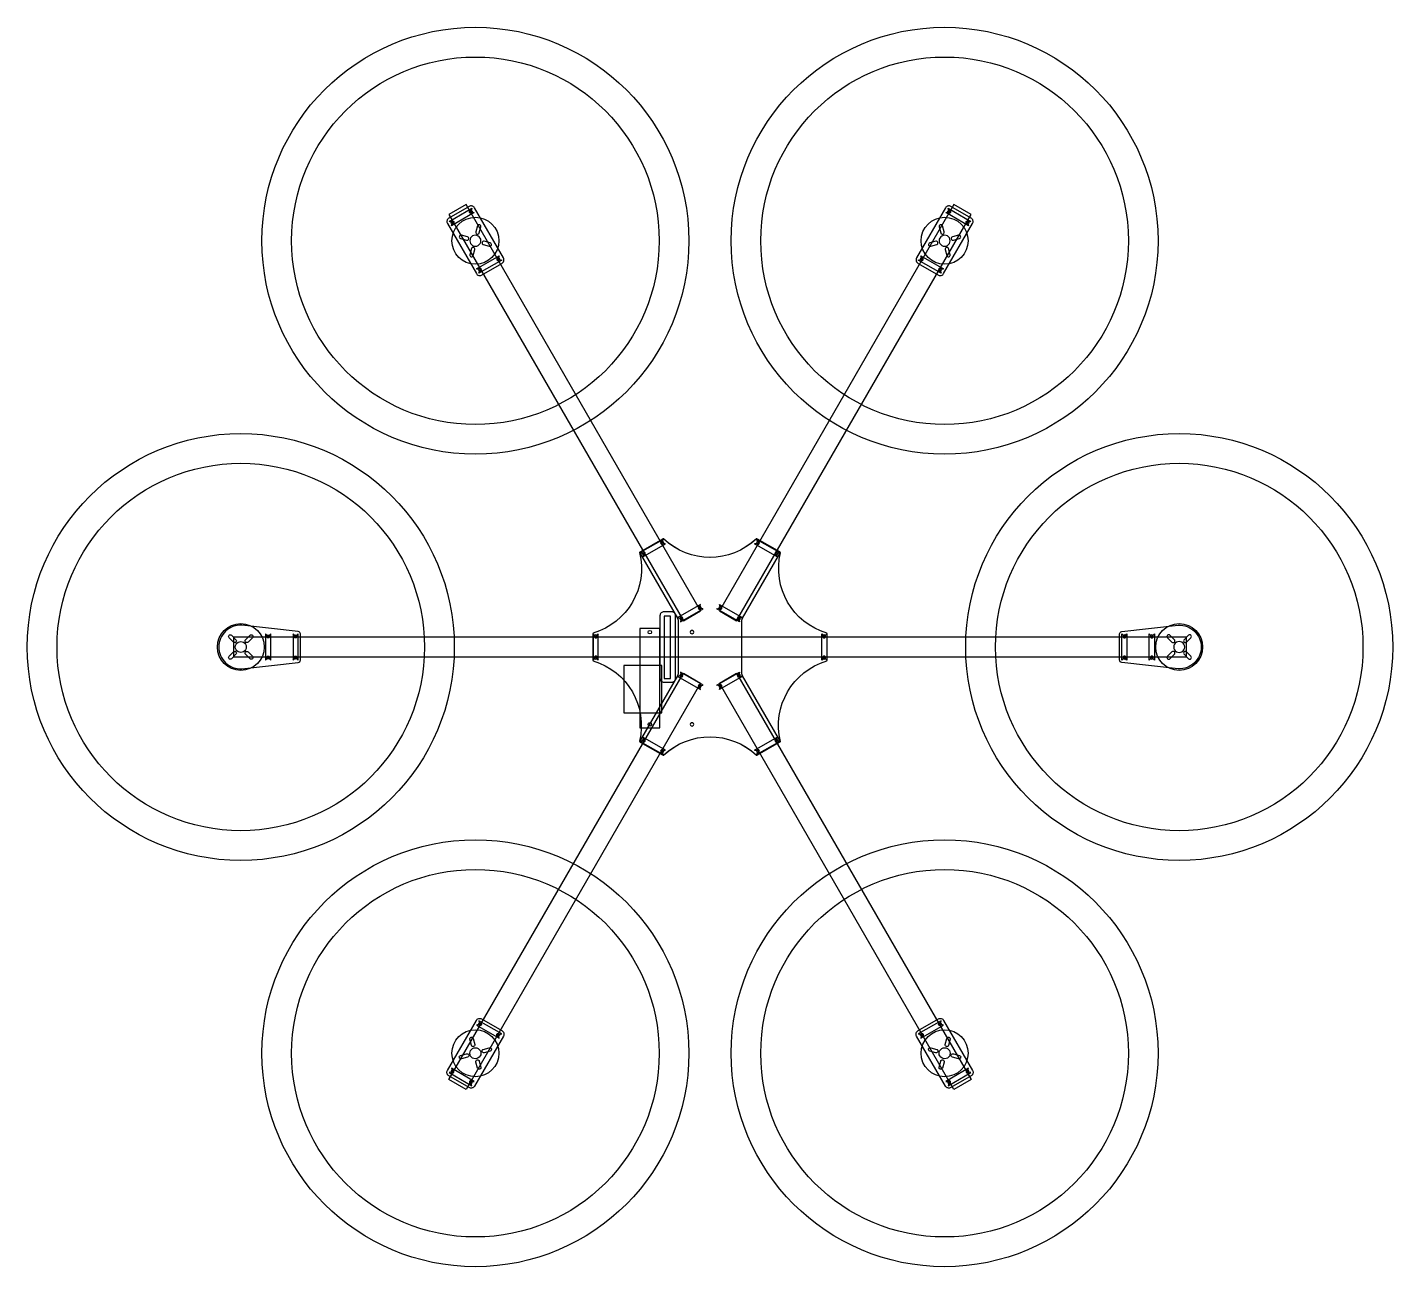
# Model space of a CAD drawing. Header units: millimetres. Extents: x -873 to 873, y -793 to 793.
import ezdxf

# ---------------------------------------------------------------- set-up
doc = ezdxf.new("R2010")
doc.units = ezdxf.units.MM
for name, color, linetype in [('BearingPillow', 4, 'Continuous'), ('CF_DogBone', 13, 'Continuous'), ('CF_Lower', 70, 'Continuous'), ('CF_tubes', 7, 'Continuous'), ('CF_Upper', 6, 'Continuous'), ('MotorMount', 70, 'Continuous'), ('Motors', 1, 'Continuous'), ('Props', 173, 'Continuous'), ('SolidTubeBlocks', 5, 'Continuous'), ('TubeServo', 30, 'Continuous')]:
    doc.layers.add(name, color=color, linetype=linetype)

msp = doc.modelspace()

# ---------------------------------------------------------------- linework, layer by layer
at = {"layer": 'BearingPillow'}
for points in [[(-142.8, 16.7), (-146, 13.5), (-149.2, 16.7), (-149.2, -16.8), (-146, -13.5), (-142.8, -16.8)], [(142.8, 16.7), (146, 13.5), (149.2, 16.7), (149.2, -16.8), (146, -13.5), (142.8, -16.8)]]:
    msp.add_lwpolyline(points, close=True, dxfattribs=at)
at = {"layer": 'CF_DogBone'}
for points in [[(-59.3, 138.4, 0.131633), (-60.8, 138), (-60.8, 138), (-85.9, 123.6, 0.414436), (-87.7, 116.7), (-41.5, 36.9, -0.131836), (-40.8, 34.4), (-40.8, 0), (-40.8, -34.4, -0.131836), (-41.5, -36.9), (-87.7, -116.7, 0.414436), (-85.9, -123.6), (-60.8, -138), (-60.8, -138, 0.131633), (-59.3, -138.5, -0.4), (59.3, -138.5, 0.131633), (60.8, -138), (60.8, -138), (85.9, -123.6, 0.414436), (87.7, -116.7), (41.5, -36.9, -0.131836), (40.8, -34.4), (40.8, 0), (40.8, 34.4, -0.131836), (41.5, 36.9), (87.7, 116.7, 0.414436), (85.9, 123.6), (60.8, 138), (60.8, 138, 0.131633), (59.3, 138.4, -0.4)], [(-59.4, 133.2, 0.57735), (-62.2, 134.8, 0.57735), (-62.2, 131.6, 0.57735)], [(63.2, 133.2, 0.57735), (60.4, 134.8, 0.57735), (60.4, 131.6, 0.57735)], [(-82.8, 119.7, 0.57735), (-85.6, 121.3, 0.57735), (-85.6, 118.1, 0.57735)], [(86.6, 119.7, 0.57735), (83.8, 121.3, 0.57735), (83.8, 118.1, 0.57735)], [(-34.8, 36.6, 0.57735), (-37.6, 38.2, 0.57735), (-37.6, 34.9, 0.57735)], [(-11.4, 50.1, 0.57735), (-14.2, 51.7, 0.57735), (-14.2, 48.4, 0.57735)], [(15.2, 50.1, 0.57735), (12.4, 51.7, 0.57735), (12.4, 48.4, 0.57735)], [(38.6, 36.6, 0.57735), (35.8, 38.2, 0.57735), (35.8, 34.9, 0.57735)], [(-34.8, -36.6, 0.57735), (-37.6, -34.9, 0.57735), (-37.6, -38.2, 0.57735)], [(38.6, -36.6, 0.57735), (35.8, -34.9, 0.57735), (35.8, -38.2, 0.57735)], [(-11.4, -50.1, 0.57735), (-14.2, -48.4, 0.57735), (-14.2, -51.7, 0.57735)], [(15.2, -50.1, 0.57735), (12.4, -48.4, 0.57735), (12.4, -51.7, 0.57735)], [(-82.8, -119.7, 0.57735), (-85.6, -118.1, 0.57735), (-85.6, -121.3, 0.57735)], [(86.6, -119.7, 0.57735), (83.8, -118.1, 0.57735), (83.8, -121.3, 0.57735)], [(-59.4, -133.2, 0.57735), (-62.2, -131.6, 0.57735), (-62.2, -134.8, 0.57735)], [(63.2, -133.2, 0.57735), (60.4, -131.6, 0.57735), (60.4, -134.8, 0.57735)]]:
    msp.add_lwpolyline(points, format="xyb", close=True, dxfattribs=at)
at = {"layer": 'CF_Lower'}
for points in [[(-89.1, -121.7), (-60.8, -138, 0.131734), (-59.3, -138.5, -0.4), (59.4, -138.5, 0.131652), (60.9, -138), (89, -121.9, 0.131734), (90.1, -120.8, -0.4), (149.5, -17.7, 0.131652), (149.9, -16.2), (149.9, 16.2, 0.131489), (149.5, 17.7, -0.4), (90.2, 120.6, 0.131652), (89.1, 121.7), (60.8, 138, 0.131734), (59.3, 138.4, -0.4), (-59.4, 138.4, 0.131652), (-60.9, 138), (-89, 121.9, 0.131734), (-90.1, 120.8, -0.4), (-149.5, 17.7, 0.131652), (-149.9, 16.2), (-149.9, -16.2, 0.131489), (-149.5, -17.7, -0.4), (-90.2, -120.6, 0.131652)], [(-59.4, 133.2, 0.57735), (-62.2, 134.8, 0.57735), (-62.2, 131.6, 0.57735)], [(63.2, 133.2, 0.57735), (60.4, 134.8, 0.57735), (60.4, 131.6, 0.57735)], [(-82.8, 119.7, 0.57735), (-85.6, 121.3, 0.57735), (-85.6, 118.1, 0.57735)], [(86.6, 119.7, 0.57735), (83.8, 121.3, 0.57735), (83.8, 118.1, 0.57735)], [(-59, -45), (-49, -45, 0.414214), (-44, -40), (-44, 40, 0.414214), (-49, 45), (-59, 45, 0.414214), (-64, 40), (-64, -40, 0.414214)], [(-34.8, 36.6, 0.57735), (-37.6, 38.2, 0.57735), (-37.6, 34.9, 0.57735)], [(-11.4, 50.1, 0.57735), (-14.2, 51.7, 0.57735), (-14.2, 48.4, 0.57735)], [(15.2, 50.1, 0.57735), (12.4, 51.7, 0.57735), (12.4, 48.4, 0.57735)], [(38.6, 36.6, 0.57735), (35.8, 38.2, 0.57735), (35.8, 34.9, 0.57735)], [(-144.1, 13.5, 0.57735), (-146.9, 15.1, 0.57735), (-146.9, 11.9, 0.57735)], [(147.9, 13.5, 0.57735), (145.1, 15.1, 0.57735), (145.1, 11.9, 0.57735)], [(-144.1, -13.5, 0.57735), (-146.9, -11.9, 0.57735), (-146.9, -15.1, 0.57735)], [(147.9, -13.5, 0.57735), (145.1, -11.9, 0.57735), (145.1, -15.1, 0.57735)], [(-34.8, -36.6, 0.57735), (-37.6, -34.9, 0.57735), (-37.6, -38.2, 0.57735)], [(38.6, -36.6, 0.57735), (35.8, -34.9, 0.57735), (35.8, -38.2, 0.57735)], [(-11.4, -50.1, 0.57735), (-14.2, -48.4, 0.57735), (-14.2, -51.7, 0.57735)], [(15.2, -50.1, 0.57735), (12.4, -48.4, 0.57735), (12.4, -51.7, 0.57735)], [(-82.8, -119.7, 0.57735), (-85.6, -118.1, 0.57735), (-85.6, -121.3, 0.57735)], [(86.6, -119.7, 0.57735), (83.8, -118.1, 0.57735), (83.8, -121.3, 0.57735)], [(-59.4, -133.2, 0.57735), (-62.2, -131.6, 0.57735), (-62.2, -134.8, 0.57735)], [(63.2, -133.2, 0.57735), (60.4, -131.6, 0.57735), (60.4, -134.8, 0.57735)]]:
    msp.add_lwpolyline(points, format="xyb", close=True, dxfattribs=at)
at = {"layer": 'CF_tubes'}
for points in [[(-12, 46.2), (-312, 565.8), (-334, 553.1), (-34, 33.5)], [(34, 33.5), (334, 553.1), (312, 565.8), (12, 46.2)], [(-609.5, -12.7), (609.5, -12.7), (609.5, 12.7), (-609.5, 12.7)], [(-12, -46.2), (-312, -565.8), (-334, -553.1), (-34, -33.5)], [(34, -33.5), (334, -553.1), (312, -565.8), (12, -46.2)]]:
    msp.add_lwpolyline(points, close=True, dxfattribs=at)
at = {"layer": 'CF_Upper'}
for points in [[(-89.1, -121.7), (-60.8, -138, 0.131734), (-59.3, -138.5, -0.4), (59.4, -138.5, 0.131652), (60.9, -138), (89, -121.9, 0.131734), (90.1, -120.8, -0.4), (149.5, -17.7, 0.131652), (149.9, -16.2), (149.9, 16.2, 0.131489), (149.5, 17.7, -0.4), (90.2, 120.6, 0.131652), (89.1, 121.7), (60.8, 138, 0.131734), (59.3, 138.4, -0.4), (-59.4, 138.4, 0.131652), (-60.9, 138), (-89, 121.9, 0.131734), (-90.1, 120.8, -0.4), (-149.5, 17.7, 0.131652), (-149.9, 16.2), (-149.9, -16.2, 0.131489), (-149.5, -17.7, -0.4), (-90.2, -120.6, 0.131652)], [(-59.4, 133.2, 0.57735), (-62.2, 134.8, 0.57735), (-62.2, 131.6, 0.57735)], [(63.2, 133.2, 0.57735), (60.4, 134.8, 0.57735), (60.4, 131.6, 0.57735)], [(-82.8, 119.7, 0.57735), (-85.6, 121.3, 0.57735), (-85.6, 118.1, 0.57735)], [(86.6, 119.7, 0.57735), (83.8, 121.3, 0.57735), (83.8, 118.1, 0.57735)], [(-59, -45), (-49, -45, 0.414214), (-44, -40), (-44, 40, 0.414214), (-49, 45), (-59, 45, 0.414214), (-64, 40), (-64, -40, 0.414214)], [(-34.8, 36.6, 0.57735), (-37.6, 38.2, 0.57735), (-37.6, 34.9, 0.57735)], [(-11.4, 50.1, 0.57735), (-14.2, 51.7, 0.57735), (-14.2, 48.4, 0.57735)], [(15.2, 50.1, 0.57735), (12.4, 51.7, 0.57735), (12.4, 48.4, 0.57735)], [(38.6, 36.6, 0.57735), (35.8, 38.2, 0.57735), (35.8, 34.9, 0.57735)], [(-20.8, 19, 0.57735), (-24.1, 20.9, 0.57735), (-24.1, 17.1, 0.57735)], [(-144.1, 13.5, 0.57735), (-146.9, 15.1, 0.57735), (-146.9, 11.9, 0.57735)], [(147.9, 13.5, 0.57735), (145.1, 15.1, 0.57735), (145.1, 11.9, 0.57735)], [(-144.1, -13.5, 0.57735), (-146.9, -11.9, 0.57735), (-146.9, -15.1, 0.57735)], [(147.9, -13.5, 0.57735), (145.1, -11.9, 0.57735), (145.1, -15.1, 0.57735)], [(-34.8, -36.6, 0.57735), (-37.6, -34.9, 0.57735), (-37.6, -38.2, 0.57735)], [(38.6, -36.6, 0.57735), (35.8, -34.9, 0.57735), (35.8, -38.2, 0.57735)], [(-11.4, -50.1, 0.57735), (-14.2, -48.4, 0.57735), (-14.2, -51.7, 0.57735)], [(15.2, -50.1, 0.57735), (12.4, -48.4, 0.57735), (12.4, -51.7, 0.57735)], [(-20.8, -99, 0.57735), (-24.1, -97.1, 0.57735), (-24.1, -100.9, 0.57735)], [(-82.8, -119.7, 0.57735), (-85.6, -118.1, 0.57735), (-85.6, -121.3, 0.57735)], [(86.6, -119.7, 0.57735), (83.8, -118.1, 0.57735), (83.8, -121.3, 0.57735)], [(-59.4, -133.2, 0.57735), (-62.2, -131.6, 0.57735), (-62.2, -134.8, 0.57735)], [(63.2, -133.2, 0.57735), (60.4, -131.6, 0.57735), (60.4, -134.8, 0.57735)]]:
    msp.add_lwpolyline(points, format="xyb", close=True, dxfattribs=at)
at = {"layer": 'MotorMount'}
for points in [[(-264.2, 497.6), (-301.2, 561.7, 0.414214), (-308, 563.5), (-334, 548.5, 0.414214), (-335.8, 541.7), (-298.8, 477.6, 0.414214), (-292, 475.7), (-266, 490.7, 0.414214)], [(298.8, 477.6), (335.8, 541.7, 0.414214), (334, 548.5), (308, 563.5, 0.414214), (301.2, 561.7), (264.2, 497.6, 0.414214), (266, 490.7), (292, 475.7, 0.414214)], [(-328.3, 541.6, -0.57735), (-331.1, 543.2, -0.57735), (-328.3, 544.8, -0.57735)], [(-304.9, 555.1, -0.57735), (-307.7, 556.7, -0.57735), (-304.9, 558.3, -0.57735)], [(304.9, 555.1, -0.57735), (304.9, 558.3, -0.57735), (307.7, 556.7, -0.57735)], [(328.3, 541.6, -0.57735), (328.3, 544.8, -0.57735), (331.1, 543.2, -0.57735)], [(-310.1, 524.6), (-317.8, 526.7, 0.414214), (-320.5, 525.1, 0.414214), (-318.9, 522.4), (-311.2, 520.3, 0.414214), (-308.5, 521.9, 0.414214)], [(-303.5, 525.7, 0.57735), (-303.5, 513.6, 0.57735), (-293, 519.6, 0.57735)], [(-294.5, 540.1, 0.414214), (-297.2, 538.5), (-299.3, 530.8, 0.414214), (-297.7, 528.1, 0.414214), (-295, 529.7), (-293, 537.4, 0.414214)], [(299.3, 530.8), (297.2, 538.5, 0.414214), (294.5, 540.1, 0.414214), (293, 537.4), (295, 529.7, 0.414214), (297.7, 528.1, 0.414214)], [(303.5, 525.7, 0.57735), (293, 519.6, 0.57735), (303.5, 513.6, 0.57735)], [(320.5, 525.1, 0.414214), (317.8, 526.7), (310.1, 524.6, 0.414214), (308.5, 521.9, 0.414214), (311.2, 520.3), (318.9, 522.4, 0.414214)], [(-302.3, 511.1, 0.414214), (-305, 509.6), (-307, 501.8, 0.414214), (-305.5, 499.1, 0.414214), (-302.8, 500.7), (-300.7, 508.4, 0.414214)], [(-281.1, 516.8), (-288.8, 518.9, 0.414214), (-291.5, 517.3, 0.414214), (-289.9, 514.6), (-282.2, 512.6, 0.414214), (-279.5, 514.1, 0.414214)], [(291.5, 517.3, 0.414214), (288.8, 518.9), (281.1, 516.8, 0.414214), (279.5, 514.1, 0.414214), (282.2, 512.6), (289.9, 514.6, 0.414214)], [(307, 501.8), (305, 509.6, 0.414214), (302.3, 511.1, 0.414214), (300.7, 508.4), (302.8, 500.7, 0.414214), (305.5, 499.1, 0.414214)], [(-271.7, 497.7, 0.57735), (-271.7, 494.4, 0.57735), (-268.9, 496.1, 0.57735)], [(271.7, 497.7, 0.57735), (268.9, 496.1, 0.57735), (271.7, 494.4, 0.57735)], [(-295.1, 484.2, 0.57735), (-295.1, 480.9, 0.57735), (-292.3, 482.6, 0.57735)], [(295.1, 484.2, 0.57735), (292.3, 482.6, 0.57735), (295.1, 480.9, 0.57735)], [(-526.5, 19.7), (-598.7, 28, 0.016854), (-598.9, 28, 0.42977), (-628, 0, 0.42977), (-598.9, -28, 0.016854), (-598.7, -28), (-526.5, -19.7, 0.381258), (-523.8, -16.8), (-523.8, 16.7, 0.381258)], [(526.5, 19.7), (598.7, 28, -0.016854), (598.9, 28, -0.42977), (628, 0, -0.42977), (598.9, -28, -0.016854), (598.7, -28), (526.5, -19.7, -0.381258), (523.8, -16.8), (523.8, 16.7, -0.381258)], [(-609.3, 6.2), (-615, 11.9, -0.414214), (-615, 15, -0.414214), (-611.9, 15), (-606.2, 9.3, -0.414214), (-606.2, 6.2, -0.414214)], [(-607, 0, -0.57735), (-596.5, 6.1, -0.57735), (-596.5, -6.1, -0.57735)], [(-593.8, 6.2, -0.414214), (-593.8, 9.3), (-588.1, 15, -0.414214), (-585, 15, -0.414214), (-585, 11.9), (-590.7, 6.2, -0.414214)], [(-566.9, 13.5, -0.57735), (-564.1, 15.1, -0.57735), (-564.1, 11.9, -0.57735)], [(-531.9, 13.5, -0.57735), (-529.1, 15.1, -0.57735), (-529.1, 11.9, -0.57735)], [(531.9, 13.5, 0.57735), (529.1, 15.1, 0.57735), (529.1, 11.9, 0.57735)], [(566.9, 13.5, 0.57735), (564.1, 15.1, 0.57735), (564.1, 11.9, 0.57735)], [(593.8, 6.2, 0.414214), (593.8, 9.3), (588.1, 15, 0.414214), (585, 15, 0.414214), (585, 11.9), (590.7, 6.2, 0.414214)], [(607, 0, 0.57735), (596.5, 6.1, 0.57735), (596.5, -6.1, 0.57735)], [(609.3, 6.2), (615, 11.9, 0.414214), (615, 15, 0.414214), (611.9, 15), (606.2, 9.3, 0.414214), (606.2, 6.2, 0.414214)], [(-615, -15, -0.414214), (-615, -11.9), (-609.3, -6.2, -0.414214), (-606.2, -6.2, -0.414214), (-606.2, -9.3), (-611.9, -15, -0.414214)], [(-588.1, -15), (-593.8, -9.3, -0.414214), (-593.8, -6.2, -0.414214), (-590.7, -6.2), (-585, -11.9, -0.414214), (-585, -15, -0.414214)], [(-566.9, -13.5, -0.57735), (-564.1, -11.9, -0.57735), (-564.1, -15.1, -0.57735)], [(-531.9, -13.5, -0.57735), (-529.1, -11.9, -0.57735), (-529.1, -15.1, -0.57735)], [(531.9, -13.5, 0.57735), (529.1, -11.9, 0.57735), (529.1, -15.1, 0.57735)], [(566.9, -13.5, 0.57735), (564.1, -11.9, 0.57735), (564.1, -15.1, 0.57735)], [(588.1, -15), (593.8, -9.3, 0.414214), (593.8, -6.2, 0.414214), (590.7, -6.2), (585, -11.9, 0.414214), (585, -15, 0.414214)], [(615, -15, 0.414214), (615, -11.9), (609.3, -6.2, 0.414214), (606.2, -6.2, 0.414214), (606.2, -9.3), (611.9, -15, 0.414214)], [(-264.2, -497.6), (-301.2, -561.7, -0.414214), (-308, -563.5), (-334, -548.5, -0.414214), (-335.8, -541.7), (-298.8, -477.6, -0.414214), (-292, -475.7), (-266, -490.7, -0.414214)], [(-295.1, -484.2, -0.57735), (-295.1, -480.9, -0.57735), (-292.3, -482.6, -0.57735)], [(298.8, -477.6), (335.8, -541.7, -0.414214), (334, -548.5), (308, -563.5, -0.414214), (301.2, -561.7), (264.2, -497.6, -0.414214), (266, -490.7), (292, -475.7, -0.414214)], [(295.1, -484.2, -0.57735), (292.3, -482.6, -0.57735), (295.1, -480.9, -0.57735)], [(-302.3, -511.1, -0.414214), (-305, -509.6), (-307, -501.8, -0.414214), (-305.5, -499.1, -0.414214), (-302.8, -500.7), (-300.7, -508.4, -0.414214)], [(-271.7, -497.7, -0.57735), (-271.7, -494.4, -0.57735), (-268.9, -496.1, -0.57735)], [(271.7, -497.7, -0.57735), (268.9, -496.1, -0.57735), (271.7, -494.4, -0.57735)], [(307, -501.8), (305, -509.6, -0.414214), (302.3, -511.1, -0.414214), (300.7, -508.4), (302.8, -500.7, -0.414214), (305.5, -499.1, -0.414214)], [(-310.1, -524.6), (-317.8, -526.7, -0.414214), (-320.5, -525.1, -0.414214), (-318.9, -522.4), (-311.2, -520.3, -0.414214), (-308.5, -521.9, -0.414214)], [(-303.5, -525.7, -0.57735), (-303.5, -513.6, -0.57735), (-293, -519.6, -0.57735)], [(-281.1, -516.8), (-288.8, -518.9, -0.414214), (-291.5, -517.3, -0.414214), (-289.9, -514.6), (-282.2, -512.6, -0.414214), (-279.5, -514.1, -0.414214)], [(291.5, -517.3, -0.414214), (288.8, -518.9), (281.1, -516.8, -0.414214), (279.5, -514.1, -0.414214), (282.2, -512.6), (289.9, -514.6, -0.414214)], [(303.5, -525.7, -0.57735), (293, -519.6, -0.57735), (303.5, -513.6, -0.57735)], [(320.5, -525.1, -0.414214), (317.8, -526.7), (310.1, -524.6, -0.414214), (308.5, -521.9, -0.414214), (311.2, -520.3), (318.9, -522.4, -0.414214)], [(-294.5, -540.1, -0.414214), (-297.2, -538.5), (-299.3, -530.8, -0.414214), (-297.7, -528.1, -0.414214), (-295, -529.7), (-293, -537.4, -0.414214)], [(299.3, -530.8), (297.2, -538.5, -0.414214), (294.5, -540.1, -0.414214), (293, -537.4), (295, -529.7, -0.414214), (297.7, -528.1, -0.414214)], [(-328.3, -541.6, 0.57735), (-331.1, -543.2, 0.57735), (-328.3, -544.8, 0.57735)], [(-304.9, -555.1, 0.57735), (-307.7, -556.7, 0.57735), (-304.9, -558.3, 0.57735)], [(304.9, -555.1, 0.57735), (304.9, -558.3, 0.57735), (307.7, -556.7, 0.57735)], [(328.3, -541.6, 0.57735), (328.3, -544.8, 0.57735), (331.1, -543.2, 0.57735)]]:
    msp.add_lwpolyline(points, format="xyb", close=True, dxfattribs=at)
at = {"layer": 'Motors'}
for centre in [(-300, 519.6), (300, 519.6), (-600, 0), (600, 0), (-300, -519.6), (300, -519.6)]:
    msp.add_circle(centre, 30, dxfattribs=at)
at = {"layer": 'Props'}
for centre, radius in [((-300, 519.6), 273), ((300, 519.6), 273), ((-300, 519.6), 235), ((300, 519.6), 235), ((-600, 0), 273), ((600, 0), 273), ((-600, 0), 235), ((600, 0), 235), ((-300, -519.6), 273), ((300, -519.6), 273), ((-300, -519.6), 235), ((300, -519.6), 235)]:
    msp.add_circle(centre, radius, dxfattribs=at)
at = {"layer": 'SolidTubeBlocks'}
for points in [[(-330.4, 538.8), (-329.2, 543.2), (-333.6, 544.3), (-304.6, 561.1), (-305.8, 556.7), (-301.4, 555.6)], [(301.4, 555.6), (305.8, 556.7), (304.6, 561.1), (333.6, 544.3), (329.2, 543.2), (330.4, 538.8)], [(-295.4, 478.2), (-294.2, 482.6), (-298.6, 483.7), (-269.6, 500.4), (-270.8, 496.1), (-266.4, 494.9)], [(266.4, 494.9), (270.8, 496.1), (269.6, 500.4), (298.6, 483.7), (294.2, 482.6), (295.4, 478.2)], [(-56.9, 132.1), (-61.3, 133.2), (-60.1, 137.6), (-89.1, 120.8), (-84.7, 119.7), (-85.9, 115.3)], [(56.9, 132.1), (61.3, 133.2), (60.1, 137.6), (89.1, 120.8), (84.7, 119.7), (85.9, 115.3)], [(-8.9, 48.9), (-13.3, 50.1), (-12.1, 54.4), (-41.1, 37.7), (-36.7, 36.6), (-37.9, 32.2)], [(8.9, 48.9), (13.3, 50.1), (12.1, 54.4), (41.1, 37.7), (36.7, 36.6), (37.9, 32.2)], [(-561.8, 16.7), (-565, 13.5), (-568.2, 16.7), (-568.2, -16.8), (-565, -13.5), (-561.8, -16.8)], [(-526.8, 16.7), (-530, 13.5), (-533.2, 16.7), (-533.2, -16.8), (-530, -13.5), (-526.8, -16.8)], [(526.8, 16.7), (530, 13.5), (533.2, 16.7), (533.2, -16.8), (530, -13.5), (526.8, -16.8)], [(561.8, 16.7), (565, 13.5), (568.2, 16.7), (568.2, -16.8), (565, -13.5), (561.8, -16.8)], [(-37.9, -32.2), (-36.7, -36.6), (-41.1, -37.7), (-12.1, -54.4), (-13.3, -50.1), (-8.9, -48.9)], [(37.9, -32.2), (36.7, -36.6), (41.1, -37.7), (12.1, -54.4), (13.3, -50.1), (8.9, -48.9)], [(-85.9, -115.3), (-84.7, -119.7), (-89.1, -120.8), (-60.1, -137.6), (-61.3, -133.2), (-56.9, -132.1)], [(85.9, -115.3), (84.7, -119.7), (89.1, -120.8), (60.1, -137.6), (61.3, -133.2), (56.9, -132.1)], [(-295.4, -478.2), (-294.2, -482.6), (-298.6, -483.7), (-269.6, -500.4), (-270.8, -496.1), (-266.4, -494.9)], [(266.4, -494.9), (270.8, -496.1), (269.6, -500.4), (298.6, -483.7), (294.2, -482.6), (295.4, -478.2)], [(-330.4, -538.8), (-329.2, -543.2), (-333.6, -544.3), (-304.6, -561.1), (-305.8, -556.7), (-301.4, -555.6)], [(301.4, -555.6), (305.8, -556.7), (304.6, -561.1), (333.6, -544.3), (329.2, -543.2), (330.4, -538.8)]]:
    msp.add_lwpolyline(points, close=True, dxfattribs=at)
msp.add_circle((300, -519.6), 30, dxfattribs=at)
at = {"layer": 'TubeServo'}
for points in [[(-58.5, -40.4), (-50.5, -40.4), (-50.5, 39.6), (-58.5, 39.6)], [(-89.6, -103.3), (-64.2, -103.3), (-64.2, 23.7), (-89.6, 23.7)], [(-110, -84), (-61.7, -84), (-61.7, -23.7), (-110, -23.7)]]:
    msp.add_lwpolyline(points, close=True, dxfattribs=at)
for centre in [(-77, 19), (-77, -99)]:
    msp.add_circle(centre, 2.24, dxfattribs=at)

doc.saveas('drawing.dxf')
